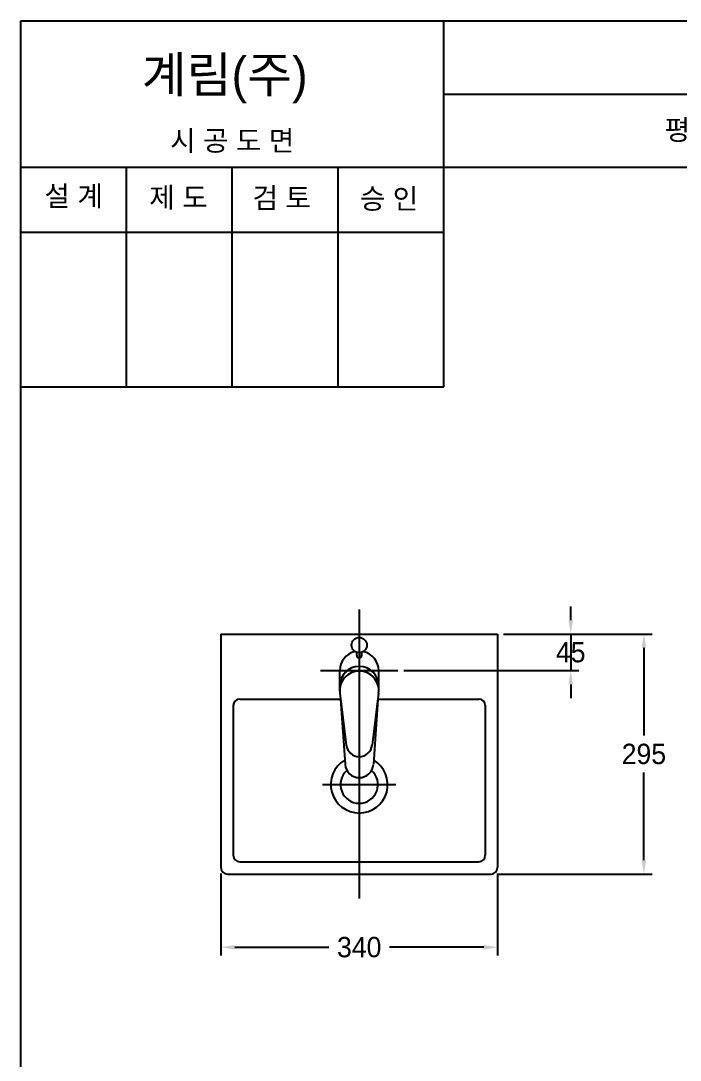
# Model space of a CAD drawing. Header units: millimetres. Extents: x 0 to 1800, y -67 to 2530.
# Drawn here: x 0 to 811, y 1252 to 2530 of the extents above; entities that cross this region are included whole.
import ezdxf
from ezdxf.enums import TextEntityAlignment as Align
from ezdxf.lldxf.tags import DXFTag

# ---------------------------------------------------------------- set-up
doc = ezdxf.new("R2010")
doc.units = ezdxf.units.MM
for name, color, linetype in [('TEXT', 7, 'Continuous'), ('내부선 및 부속', 4, 'Continuous'), ('도각라인', 7, 'Continuous'), ('외형선', 3, 'Continuous'), ('중심선', 1, 'DASHED'), ('치수선', 7, 'Continuous')]:
    doc.layers.add(name, color=color, linetype=linetype)
doc.styles.add('____', font='')
doc.styles.add('타이틀', font='H2GTRM.TTF', dxfattribs={"height": 25})
doc.styles.get('____').set_extended_font_data('굴림')
tags = doc.linetypes.add('DASHDOT', pattern=[70, 31, -13, 13, -13]).pattern_tags.tags
tags[10:11] = [DXFTag(74, 4), DXFTag(75, 0), DXFTag(340, '0'), DXFTag(46, 0.0), DXFTag(50, 0.0), DXFTag(44, 0.0), DXFTag(45, 0.0)]
tags[8:9] = [DXFTag(74, 4), DXFTag(75, 0), DXFTag(340, '0'), DXFTag(46, 0.0), DXFTag(50, 0.0), DXFTag(44, 0.0), DXFTag(45, 0.0)]
tags[6:7] = [DXFTag(74, 4), DXFTag(75, 0), DXFTag(340, '0'), DXFTag(46, 0.0), DXFTag(50, 0.0), DXFTag(44, 0.0), DXFTag(45, 0.0)]
tags[4:5] = [DXFTag(74, 4), DXFTag(75, 0), DXFTag(340, '0'), DXFTag(46, 0.0), DXFTag(50, 0.0), DXFTag(44, 0.0), DXFTag(45, 0.0)]
tags = doc.linetypes.add('DASHED', pattern=[25.72, 12.86, -12.86]).pattern_tags.tags
tags[6:7] = [DXFTag(74, 4), DXFTag(75, 0), DXFTag(340, '0'), DXFTag(46, 0.0), DXFTag(50, 0.0), DXFTag(44, 0.0), DXFTag(45, 0.0)]
tags[4:5] = [DXFTag(74, 4), DXFTag(75, 0), DXFTag(340, '0'), DXFTag(46, 0.0), DXFTag(50, 0.0), DXFTag(44, 0.0), DXFTag(45, 0.0)]
doc.dimstyles.new('MSADIM', dxfattribs={"dimtxt": 33, "dimasz": 17, "dimexe": 10, "dimexo": 7.5, "dimgap": 10, "dimtad": 0, "dimtih": 1, "dimtoh": 1, "dimdec": 0, "dimzin": 1, "dimdsep": 46, "dimtxsty": '____', "dimcen": 11.25, "dimadec": 0, "dimazin": 0, "dimtfac": 1, "dimtdec": 0, "dimtix": 1, "dimtmove": 0, "dimatfit": 3, "dimfxl": 1, "dimtolj": 1, "dimtzin": 1, "dimarcsym": 0})

# ---------------------------------------------------------------- blocks, each defined once
blk = doc.blocks.new('*D3')
at = {"layer": '치수선', "color": 0, "linetype": 'Continuous', "lineweight": -2, "transparency": 16777216}
for p, q in [((676.1, 1793.1), (676.1, 1810.1)), ((593.6, 1776.1), (686.1, 1776.1)), ((676.1, 1776.1), (676.1, 1731.2)), ((471.1, 1731.2), (686.1, 1731.2)), ((676.1, 1714.2), (676.1, 1697.2))]:
    blk.add_line(p, q, dxfattribs=at)
at = {"layer": '치수선', "color": 0, "linetype": 'Continuous', "transparency": 16777216}
for points in [[(673.3, 1793.1), (678.9, 1793.1), (676.1, 1776.1)], [(673.3, 1714.2), (678.9, 1714.2), (676.1, 1731.2)]]:
    blk.add_solid(points, dxfattribs=at)
at = {"layer": '치수선', "color": 0, "linetype": 'Continuous', "transparency": 16777216, "insert": (676.1, 1753.7), "char_height": 25, "attachment_point": 5, "style": '____'}
blk.add_mtext('\\A1;45', dxfattribs=at)
blk = doc.blocks.new('*D4')
at = {"layer": '치수선', "color": 0, "linetype": 'Continuous', "lineweight": -2, "transparency": 16777216}
for p, q in [((593.6, 1776.1), (776.1, 1776.1)), ((766.1, 1759.1), (766.1, 1651.4)), ((766.1, 1498.1), (766.1, 1605.8)), ((585.6, 1481.1), (776.1, 1481.1))]:
    blk.add_line(p, q, dxfattribs=at)
at = {"layer": '치수선', "color": 0, "linetype": 'Continuous', "transparency": 16777216}
for points in [[(763.3, 1759.1), (768.9, 1759.1), (766.1, 1776.1)], [(763.3, 1498.1), (768.9, 1498.1), (766.1, 1481.1)]]:
    blk.add_solid(points, dxfattribs=at)
at = {"layer": '치수선', "color": 0, "linetype": 'Continuous', "transparency": 16777216, "insert": (766.1, 1628.6), "char_height": 25, "attachment_point": 5, "style": '____'}
blk.add_mtext('\\A1;295', dxfattribs=at)
blk = doc.blocks.new('*D5')
at = {"layer": '치수선', "color": 0, "linetype": 'Continuous', "lineweight": -2, "transparency": 16777216}
for p, q in [((246.1, 1481.6), (246.1, 1381.1)), ((586.1, 1481.6), (586.1, 1381.1)), ((263.1, 1391.1), (378.8, 1391.1)), ((569.1, 1391.1), (453.4, 1391.1))]:
    blk.add_line(p, q, dxfattribs=at)
at = {"layer": '치수선', "color": 0, "linetype": 'Continuous', "transparency": 16777216}
for points in [[(263.1, 1393.9), (263.1, 1388.2), (246.1, 1391.1)], [(569.1, 1393.9), (569.1, 1388.2), (586.1, 1391.1)]]:
    blk.add_solid(points, dxfattribs=at)
at = {"layer": '치수선', "color": 0, "linetype": 'Continuous', "transparency": 16777216, "insert": (416.1, 1391.1), "char_height": 25, "attachment_point": 5, "style": '____'}
blk.add_mtext('\\A1;340', dxfattribs=at)

msp = doc.modelspace()

# ---------------------------------------------------------------- linework, layer by layer
at = {"layer": '내부선 및 부속', "linetype": 'Continuous'}
for p, q in [((413.1, 1750), (413.1, 1753.6)), ((413.1, 1750), (413.1, 1753.6)), ((419.1, 1750), (419.1, 1753.6)), ((419.1, 1750), (419.1, 1753.6)), ((392.1, 1706.5), (392.1, 1731.1)), ((392.1, 1706.5), (392.1, 1731.1)), ((440.1, 1706.5), (440.1, 1731.1)), ((440.1, 1706.5), (440.1, 1731.1)), ((392.3, 1703.6), (400.2, 1639.5)), ((392.3, 1703.6), (400.2, 1639.5)), ((439.9, 1703.6), (432, 1639.5)), ((439.9, 1703.6), (432, 1639.5)), ((261.1, 1688.1), (261.1, 1504.1)), ((269.1, 1696.1), (393.2, 1696.1)), ((393.2, 1695.7), (398.6, 1616)), ((393.2, 1695.7), (398.6, 1616)), ((438.9, 1695.7), (433.5, 1616)), ((438.9, 1695.7), (433.5, 1616)), ((439, 1696.1), (563.1, 1696.1)), ((571.1, 1688.1), (571.1, 1504.1)), ((269.1, 1496.1), (563.1, 1496.1))]:
    msp.add_line(p, q, dxfattribs=at)
msp.add_circle((416.1, 1762.5), 9.44, dxfattribs=at)
msp.add_circle((416.1, 1762.5), 9.44, dxfattribs=at)
for centre, radius, start, end in [((416.1, 1731.1), 24, 102.0723, 180), ((416.1, 1731.1), 24, 102.0723, 180), ((416.1, 1731.1), 24, 0, 77.9277), ((416.1, 1731.1), 24, 0, 77.9277), ((416.1, 1750), 3, 180, 360), ((416.1, 1750), 3, 180, 360), ((416.1, 1712.3), 24, 90, 180), ((416.1, 1712.3), 24, 90, 180), ((416.1, 1706.5), 24, 90.0001, 187.0619), ((416.1, 1706.5), 24, 90.0001, 187.0619), ((416.1, 1712.3), 24, 0, 90), ((416.1, 1712.3), 24, 0, 90), ((416.1, 1706.5), 24, 352.9381, 90), ((416.1, 1706.5), 24, 352.9381, 90), ((269.1, 1688.1), 8, 90, 180), ((563.1, 1688.1), 8, 0, 90), ((416.1, 1641.5), 16, 187.0614, 270), ((416.1, 1641.5), 16, 187.0614, 270), ((416.1, 1641.5), 16, 270, 352.9386), ((416.1, 1641.5), 16, 270, 352.9386), ((416.1, 1591.1), 35, 120.5964, 59.4035), ((416.1, 1617.1), 17.5, 183.8617, 270), ((416.1, 1617.1), 17.5, 183.8617, 270), ((416.1, 1617.1), 17.5, 270, 356.1383), ((416.1, 1617.1), 17.5, 270, 356.1383), ((416.1, 1591.1), 23, 131.2104, 48.7895), ((269.1, 1504.1), 8, 180, 270), ((563.1, 1504.1), 8, 270, 0)]:
    msp.add_arc(centre, radius, start, end, dxfattribs=at)
for points in [[(392.3, 1708.7), (392.3, 1708.7), (392.3, 1708.7)], [(392.3, 1708.7), (392.3, 1708.7), (392.3, 1708.7)], [(439.9, 1708.7), (439.9, 1708.7), (439.9, 1708.7)], [(439.9, 1708.7), (439.9, 1708.7), (439.9, 1708.7)]]:
    msp.add_rational_spline(points, [0.951478400245, 0.951479795366, 0.951481190022], degree=2, dxfattribs=at)
at = {"layer": '도각라인'}
for p, q in [((0, 0), (0, 2530)), ((0, 2530), (1800, 2530)), ((520, 2080), (520, 2530)), ((520, 2440), (1800, 2440)), ((0, 2350), (1800, 2350)), ((130, 2080), (130, 2350)), ((260, 2080), (260, 2350)), ((390, 2080), (390, 2350)), ((0, 2270), (520, 2270)), ((0, 2080), (520, 2080))]:
    msp.add_line(p, q, dxfattribs=at)
at = {"layer": '외형선', "linetype": 'Continuous'}
for p, q in [((246.1, 1776.1), (586.1, 1776.1)), ((246.1, 1776.1), (246.1, 1489.1)), ((586.1, 1776.1), (586.1, 1489.1)), ((254.1, 1481.1), (578.1, 1481.1))]:
    msp.add_line(p, q, dxfattribs=at)
for centre, start, end in [((254.1, 1489.1), 180, 270), ((578.1, 1489.1), 270, 0)]:
    msp.add_arc(centre, 8, start, end, dxfattribs=at)
at = {"layer": '중심선', "linetype": 'DASHDOT'}
for p, q in [((416.1, 1806.1), (416.1, 1451.1)), ((368.6, 1731.1), (463.6, 1731.1)), ((371.1, 1591.1), (461.1, 1591.1))]:
    msp.add_line(p, q, dxfattribs=at)

# ---------------------------------------------------------------- texts
at = {"layer": 'TEXT', "style": '타이틀'}
msp.add_text('계림(주)', height=44, dxfattribs=at).set_placement((148.7, 2441.8))
for s, p in [('평면붙임 세면기', (905.8, 2396)), ('시 공 도 면', (259.9, 2382.7)), ('설 계', (65, 2314.6)), ('제 도', (193.8, 2312.9)), ('검 토', (320.8, 2312.3)), ('승 인', (452.7, 2311.4))]:
    msp.add_text(s, height=25, dxfattribs=at).set_placement(p, align=Align.MIDDLE_CENTER)

# ---------------------------------------------------------------- dimensions: what is measured, and where the dimension line sits
at = {"layer": '치수선', "linetype": 'Continuous'}
for base, p2, picture, middle in [((676.1, 1731.2), (463.6, 1731.2), '*D3', (676.1, 1753.7)), ((766.1, 1481.1), (578.1, 1481.1), '*D4', (766.1, 1628.6))]:
    dim = msp.add_linear_dim(base=base, p1=(586.1, 1776.1), p2=p2, angle=90, dimstyle='MSADIM', override={"dimtxt": 25}, dxfattribs=at)
    dim.commit()
    dim.dimension.update_dxf_attribs({"geometry": picture, "text_midpoint": middle})
dim = msp.add_linear_dim(base=(586.1, 1391.1), p1=(246.1, 1489.1), p2=(586.1, 1489.1), dimstyle='MSADIM', override={"dimtxt": 25}, dxfattribs=at)
dim.commit()
dim.dimension.update_dxf_attribs({"geometry": '*D5', "text_midpoint": (416.1, 1391.1)})

doc.saveas('drawing.dxf')
